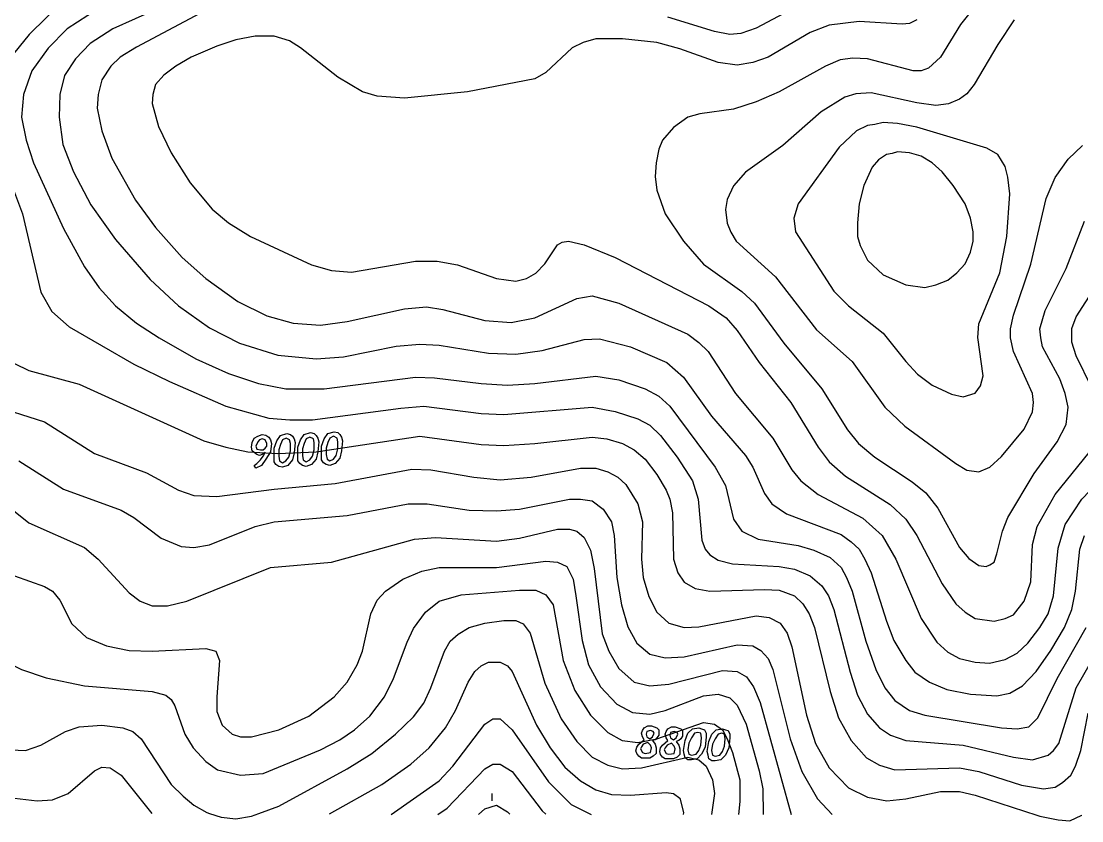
# Model space of a CAD drawing. Extents: x -4.4 to 64.9, y -5.9 to 77.3.
# Drawn here: x 19.05 to 25.18, y -0.07 to 4.55 of the extents above; entities that cross this region are included whole.
import ezdxf

# ---------------------------------------------------------------- set-up
doc = ezdxf.new("R2010")
doc.units = 0
for name, color, linetype in [('8600-8800', 7, 'CONTINUOUS'), ('8800-9000', 7, 'CONTINUOUS'), ('9000-9200', 7, 'CONTINUOUS'), ('9200-9400', 7, 'CONTINUOUS'), ('Elevations', 7, 'CONTINUOUS'), ('topo', 7, 'CONTINUOUS')]:
    doc.layers.add(name, color=color, linetype=linetype)

msp = doc.modelspace()

# ---------------------------------------------------------------- linework, layer by layer
at = {"layer": '8600-8800', "color": 2}
for points in [[(20.422699, -0.031506), (20.536954, 0.01038), (20.932394, 0.22655), (21.074793, 0.31618), (21.211874, 0.4269), (21.317324, 0.527079), (21.375323, 0.606171), (21.417503, 0.695791), (21.496595, 0.90669), (21.528223, 0.96469), (21.575673, 1.006869), (21.638943, 1.043781), (21.728573, 1.070134), (21.839304, 1.085956), (21.907844, 1.085956), (21.950024, 1.064869), (21.992204, 1.012137), (22.076553, 0.722157), (22.171465, 0.516528), (22.261095, 0.384718), (22.350723, 0.295087), (22.440353, 0.247637), (22.524713, 0.22655), (22.635433, 0.231815), (22.904334, 0.295085), (22.967644, 0.279263), (23.009823, 0.242364), (23.046733, 0.163272), (23.057263, 0.084183), (23.039986, -0.036846)], [(20.831064, -0.033946), (21.132562, 0.137028), (21.301282, 0.253027), (21.406732, 0.347927), (21.501632, 0.463918), (21.559632, 0.564097), (21.63345, 0.727546), (21.670352, 0.790816), (21.707261, 0.822447), (21.749441, 0.843534), (21.817981, 0.843534), (21.860161, 0.822447), (21.886514, 0.790816), (22.028873, 0.479737), (22.107965, 0.347927), (22.192314, 0.237207), (22.281955, 0.158126), (22.371582, 0.105397), (22.461213, 0.079045), (22.571933, 0.073779), (22.777564, 0.089601), (22.819744, 0.084336), (22.856693, 0.057984), (22.877754, -0.026376), (22.877225, -0.036721)], [(21.186847, -0.036544), (21.46476, 0.15747), (21.543841, 0.241832), (21.72838, 0.48436), (21.775831, 0.516001), (21.81801, 0.516001), (21.886551, 0.452731), (22.09745, 0.152202), (22.22926, 0.020392), (22.343375, -0.036674)], [(18.986813, 0.33728), (19.071215, 0.332015), (19.160853, 0.363654), (19.303204, 0.442743), (19.382293, 0.469096), (19.514103, 0.479626), (19.635373, 0.463804), (19.693364, 0.442717), (19.740814, 0.400537), (19.914804, 0.136917), (19.983353, 0.068369), (20.046622, 0.015648), (20.120433, -0.026532), (20.136996, -0.031692)], [(21.458069, -0.036917), (21.5122, -0.000061), (21.72837, 0.226658), (21.77582, 0.253011), (21.818, 0.253011), (21.88654, 0.210831), (22.060541, -0.01588), (22.082422, -0.036465)], [(19.00768, 0.057947), (19.139491, 0.042125), (19.229121, 0.04739), (19.318801, 0.084299), (19.471701, 0.216109), (19.513881, 0.237197), (19.561332, 0.231931), (19.624601, 0.189751), (19.803685, -0.031752)]]:
    msp.add_lwpolyline(points, dxfattribs=at)
at = {"layer": '8600-8800', "color": 4}
msp.add_lwpolyline([(21.770544, 0.083114), (21.770544, 0.040934)], dxfattribs=at)
at = {"layer": '8800-9000', "color": 2}
for points in [[(18.865374, 2.335628), (19.181766, 2.23546), (19.471754, 2.050918), (19.772284, 1.940198), (19.956825, 1.840019), (20.046445, 1.80839), (20.178263, 1.803099), (20.510424, 1.845289), (20.863685, 1.876917), (21.306613, 1.961277), (21.417333, 1.956012), (21.665134, 1.913832), (21.818034, 1.89801), (21.997305, 1.913832), (22.282016, 1.96655), (22.371643, 1.96655), (22.440183, 1.945463), (22.498185, 1.913835), (22.545633, 1.871652), (22.614173, 1.760935), (22.640526, 1.655485), (22.635261, 1.439312), (22.645818, 1.333863), (22.677456, 1.223143), (22.724907, 1.133515), (22.793447, 1.070235), (22.883077, 1.043882), (22.967477, 1.049147), (23.299648, 1.112417), (23.373456, 1.101887), (23.436726, 1.070248), (23.478906, 1.012246), (23.505258, 0.933167), (23.589618, 0.537726), (23.64235, 0.374288), (23.721439, 0.231926), (23.832159, 0.115938), (23.942879, 0.063207), (24.053599, 0.042119), (24.16432, 0.05265), (24.36467, 0.094827), (24.475398, 0.094827), (24.565028, 0.07374), (24.921832, -0.041836)], [(19.034096, 2.008706), (19.292486, 1.845257), (19.624646, 1.723996), (19.698465, 1.681816), (19.856636, 1.560547), (19.972637, 1.513097), (20.046445, 1.507832), (20.136075, 1.523654), (20.399706, 1.629095), (20.510426, 1.655474), (20.932217, 1.692373), (21.285515, 1.760913), (21.396236, 1.760913), (21.638766, 1.724012), (21.796947, 1.718747), (21.928757, 1.729277), (22.218735, 1.787277), (22.282008, 1.787277), (22.350545, 1.776746), (22.413826, 1.729285), (22.461276, 1.655477), (22.477098, 1.576385), (22.49292, 1.333855), (22.519299, 1.175684), (22.556201, 1.049145), (22.608929, 0.954236), (22.68274, 0.890977), (22.77237, 0.869889), (22.883091, 0.875155), (23.188941, 0.943695), (23.278571, 0.93843), (23.326019, 0.912051), (23.368199, 0.8646), (23.394551, 0.801331), (23.494733, 0.40063), (23.563274, 0.21082), (23.652912, 0.05265), (23.738039, -0.037491)], [(18.78647, 1.892708), (19.092321, 1.650177), (19.41394, 1.507829), (19.493019, 1.439289), (19.67229, 1.244198), (19.73556, 1.196748), (19.8041, 1.170395), (19.89373, 1.170395), (20.00445, 1.196748), (20.489519, 1.391828), (20.84277, 1.423469), (21.32261, 1.555277), (21.443879, 1.565807), (21.79713, 1.54472), (21.92894, 1.560542), (22.15038, 1.613273), (22.218928, 1.613273), (22.261111, 1.602716), (22.303291, 1.565807), (22.340189, 1.491996), (22.361277, 1.386547), (22.408717, 1.006928), (22.445626, 0.906756), (22.503625, 0.806577), (22.593255, 0.727488), (22.682886, 0.706401), (22.793606, 0.716958), (23.104727, 0.796039), (23.189087, 0.790774), (23.241815, 0.759143), (23.283987, 0.701143), (23.320907, 0.611513), (23.500969, -0.036737)], [(19.007725, 1.344351), (19.181758, 1.281081), (19.229166, 1.254728), (19.271385, 1.202), (19.339936, 1.064919), (19.424285, 0.98583), (19.540287, 0.938379), (19.672097, 0.912027), (19.803907, 0.906762), (20.114985, 0.922584), (20.172977, 0.906762), (20.194064, 0.854033), (20.178242, 0.643131), (20.178242, 0.558771), (20.209873, 0.479692), (20.267872, 0.426961), (20.315323, 0.411165), (20.378592, 0.411165), (20.536763, 0.453335), (20.710753, 0.532424), (20.858383, 0.643144), (20.932204, 0.727507), (20.990193, 0.827686), (21.021874, 0.906775), (21.069282, 1.122945), (21.106234, 1.202026), (21.153684, 1.254755), (21.253863, 1.323295), (21.364583, 1.370746), (21.464763, 1.391833), (21.796923, 1.391833), (22.081644, 1.428742), (22.150184, 1.423477), (22.202902, 1.397098), (22.239812, 1.323287), (22.255634, 1.228376), (22.292533, 0.970026), (22.329442, 0.827678), (22.397982, 0.701138), (22.492894, 0.600956), (22.582524, 0.553509), (22.682693, 0.542978), (22.772333, 0.564065), (22.993824, 0.648425), (23.078173, 0.658982), (23.146724, 0.637895), (23.188893, 0.595712), (23.241622, 0.484995), (23.315433, 0.216104), (23.33652, 0.110644), (23.340119, -0.03674)]]:
    msp.add_lwpolyline(points, dxfattribs=at)
at = {"layer": '9000-9200', "color": 2}
for points in [[(19.292687, 4.67133), (19.092339, 4.47625), (18.944659, 4.291709)], [(19.492805, 4.623888), (19.313544, 4.507897), (19.202824, 4.397177), (19.107883, 4.265356), (19.060425, 4.128275), (19.049895, 3.996468), (19.0763, 3.864658), (19.11844, 3.732848), (19.29247, 3.353226), (19.413742, 3.131778), (19.498101, 3.010517), (19.59301, 2.905067), (19.714271, 2.804888), (19.846081, 2.720528), (20.056981, 2.599267), (20.24679, 2.514907), (20.42078, 2.456908), (20.578951, 2.425277), (20.800402, 2.425277), (21.327679, 2.493817), (21.4384, 2.488552), (21.707301, 2.456913), (21.860201, 2.446383), (22.018371, 2.456913), (22.37163, 2.499093), (22.50344, 2.478006), (22.65634, 2.425277), (22.735429, 2.383097), (22.798702, 2.325098), (23.06237, 1.971847), (23.120361, 1.866398), (23.167811, 1.671318), (23.21527, 1.602777), (23.310171, 1.555327), (23.54216, 1.518418), (23.63179, 1.492065), (23.726701, 1.449885), (23.789961, 1.391886), (23.8216, 1.333884), (23.85323, 1.254795), (23.93232, 0.964814), (23.990311, 0.801376), (24.04304, 0.695926), (24.101042, 0.622104), (24.185402, 0.564105), (24.275032, 0.537753), (24.717921, 0.463942), (24.80759, 0.458677), (24.876131, 0.469207), (24.92886, 0.521928), (25.03958, 0.748647), (25.208302, 1.043908)], [(19.835503, 4.623938), (19.577154, 4.507937), (19.445344, 4.423577), (19.360984, 4.333947), (19.297714, 4.239046), (19.271361, 4.128326), (19.26607, 3.996508), (19.287157, 3.838337), (19.350427, 3.680167), (19.450598, 3.490357), (19.592957, 3.290007), (19.793308, 3.057967), (19.956757, 2.905067), (20.136017, 2.778527), (20.310007, 2.688897), (20.531458, 2.620397), (20.752899, 2.599309), (20.911109, 2.60984), (21.216917, 2.673059), (21.353997, 2.683616), (21.464718, 2.678351), (21.749438, 2.630943), (21.907606, 2.625678), (22.060506, 2.646738), (22.303037, 2.710048), (22.392667, 2.715313), (22.571938, 2.667813), (22.782827, 2.578222), (22.877738, 2.493862), (23.041227, 2.267101), (23.236307, 2.040393), (23.278487, 1.971892), (23.347027, 1.818952), (23.389207, 1.760953), (23.473567, 1.702951), (23.789918, 1.581693), (23.847907, 1.539513), (23.895368, 1.497322), (23.926999, 1.439331), (23.963908, 1.360242), (24.053539, 1.080802), (24.095718, 0.970082), (24.164259, 0.854091), (24.216988, 0.785553), (24.301347, 0.727551), (24.401519, 0.685372), (24.538597, 0.659019), (24.691507, 0.648462), (24.765358, 0.664284), (24.839129, 0.706464), (24.918268, 0.790824), (25.002628, 0.912085), (25.081707, 1.043906), (25.123887, 1.149356), (25.144974, 1.254805), (25.171326, 1.497325), (25.197679, 1.576414)], [(20.141338, 4.62919), (19.714269, 4.402479), (19.619357, 4.34448), (19.566639, 4.291759), (19.513908, 4.21267), (19.49282, 4.12831), (19.487555, 4.049221), (19.513908, 3.917418), (19.57191, 3.75924), (19.708998, 3.51671), (19.824989, 3.358528), (19.977889, 3.184538), (20.114977, 3.06328), (20.299508, 2.93142), (20.468228, 2.84711), (20.621128, 2.80488), (20.779299, 2.794349), (20.932199, 2.815437), (21.26441, 2.889298), (21.390949, 2.899802), (21.485847, 2.884033), (21.728388, 2.820773), (21.881288, 2.810164), (22.018369, 2.836569), (22.26091, 2.947289), (22.350537, 2.963111), (22.503437, 2.920892), (22.904138, 2.741674), (22.967458, 2.694173), (23.020179, 2.641452), (23.178358, 2.398914), (23.39452, 2.140564), (23.505248, 1.956033), (23.557969, 1.892763), (23.658148, 1.813674), (23.916498, 1.676593), (24.027218, 1.576412), (24.10631, 1.439334), (24.253929, 1.096624), (24.343569, 0.959543), (24.406839, 0.901544), (24.47538, 0.864632), (24.565007, 0.843545), (24.64937, 0.83828), (24.738997, 0.859367), (24.807577, 0.896279), (24.870858, 0.954278), (24.939398, 1.043908), (24.986848, 1.122998), (25.018487, 1.228437), (25.04484, 1.502609), (25.08702, 1.639697), (25.18192, 1.787319), (25.366459, 1.977128)], [(23.521062, 4.629182), (23.299611, 4.513191), (23.209981, 4.481552), (23.146711, 4.476287), (23.057081, 4.492109), (22.78814, 4.576469)], [(18.902469, 3.838279), (19.055372, 3.43757), (19.160861, 2.984138), (19.224131, 2.873381), (19.32431, 2.78374), (19.69865, 2.56757), (19.904279, 2.467399), (20.231169, 2.32509), (20.478981, 2.256499), (20.600239, 2.245969), (20.73206, 2.245969), (21.243531, 2.314509), (21.375341, 2.325092), (21.707499, 2.282862), (21.839309, 2.277597), (22.350741, 2.319777), (22.482551, 2.293424), (22.614361, 2.251245), (22.682899, 2.214335), (22.746179, 2.156336), (22.84112, 2.029804), (22.930761, 1.892716), (22.962389, 1.787274), (22.983476, 1.550006), (23.004564, 1.497285), (23.030916, 1.465646), (23.078366, 1.434015), (23.162726, 1.412928), (23.431627, 1.397106), (23.521258, 1.381284), (23.610888, 1.344375), (23.679426, 1.286375), (23.716338, 1.228373), (23.747966, 1.149295), (23.842877, 0.785495), (23.885057, 0.653685), (23.943056, 0.542965), (24.011597, 0.463876), (24.074856, 0.421693), (24.164497, 0.390054), (24.496657, 0.363702), (24.786686, 0.295161), (24.897406, 0.279339), (24.987036, 0.305692), (25.018678, 0.332071), (25.050317, 0.37424), (25.150488, 0.69587), (25.350836, 1.04385)]]:
    msp.add_lwpolyline(points, dxfattribs=at)
at = {"layer": '9200-9400', "color": 2}
for points in [[(24.565026, 4.63972), (24.480655, 4.534271), (24.364675, 4.344461), (24.296127, 4.281191), (24.253947, 4.265369), (24.206497, 4.265369), (23.942877, 4.33391), (23.858517, 4.339175), (23.784695, 4.328644), (23.700336, 4.291743), (23.431448, 4.144113), (23.299587, 4.086114), (23.167777, 4.043934), (22.972697, 4.017555), (22.904157, 3.996468), (22.819797, 3.938469), (22.756527, 3.864647), (22.73544, 3.811929), (22.719618, 3.732837), (22.714353, 3.653758), (22.72491, 3.574667), (22.77236, 3.437589), (22.87781, 3.279407), (22.9938, 3.147597), (23.215249, 2.989427), (23.289099, 2.920879), (23.457819, 2.688897), (23.67927, 2.425277), (23.826899, 2.188009), (23.890158, 2.108928), (23.98507, 2.029839), (24.20124, 1.887487), (24.280321, 1.824167), (24.348869, 1.734587), (24.475409, 1.507869), (24.52813, 1.444549), (24.586129, 1.402377), (24.628309, 1.397138), (24.649396, 1.407642), (24.675749, 1.423464), (24.691571, 1.470951), (24.723202, 1.602761), (24.75484, 1.681814), (24.907741, 1.934882), (25.039551, 2.119464), (25.092322, 2.219643), (25.102852, 2.319811), (25.087004, 2.398903), (25.055375, 2.483263), (24.955194, 2.667802), (24.944637, 2.720523), (24.939371, 2.773252), (24.971002, 2.878693), (25.092322, 3.121232), (25.197772, 3.395403)], [(24.791758, 4.560279), (24.696857, 4.417917), (24.559779, 4.185939), (24.517599, 4.133207), (24.475417, 4.101579), (24.412147, 4.0752), (24.338339, 4.06467), (24.227568, 4.080492), (23.963948, 4.13848), (23.874307, 4.133215), (23.811048, 4.112128), (23.673957, 4.027768), (23.452519, 3.832678), (23.236349, 3.679778), (23.167809, 3.600699), (23.130897, 3.521607), (23.12034, 3.463608), (23.130897, 3.384518), (23.151984, 3.331798), (23.183615, 3.279069), (23.410336, 3.073448), (23.647596, 2.767648), (23.853225, 2.583109), (24.043024, 2.319489), (24.159025, 2.208768), (24.454324, 1.992598), (24.517597, 1.955689), (24.586134, 1.945159), (24.649404, 1.971511), (24.717944, 2.034781), (24.849754, 2.192952), (24.897205, 2.293131), (24.902497, 2.345852), (24.897205, 2.39858), (24.786485, 2.641111), (24.770663, 2.7202), (24.770663, 2.772921), (24.786485, 2.85201), (24.886666, 3.147272), (24.976294, 3.52688), (25.029026, 3.648152), (25.102836, 3.753602), (25.187196, 3.83268)]]:
    msp.add_lwpolyline(points, dxfattribs=at)
for points in [[(23.985033, 3.955315), (23.942863, 3.950049), (23.879583, 3.918419), (23.779412, 3.823518), (23.542152, 3.496617), (23.515773, 3.412257), (23.52633, 3.333179), (23.74777, 2.990469), (23.83213, 2.906109), (24.03248, 2.747928), (24.164301, 2.584487), (24.232839, 2.510679), (24.317201, 2.447409), (24.427919, 2.394678), (24.496459, 2.378856), (24.564999, 2.399943), (24.596641, 2.442134), (24.612436, 2.500122), (24.580805, 2.721563), (24.586071, 2.800652), (24.707342, 3.095914), (24.749522, 3.306813), (24.765318, 3.554614), (24.754814, 3.649523), (24.738939, 3.712792), (24.696759, 3.781333), (24.633489, 3.818231), (24.22751, 3.939503), (24.11679, 3.96059), (24.03243, 3.965856), (23.98498, 3.955325), (23.985033, 3.955315)], [(24.08518, 3.786585), (24.053549, 3.781319), (24.006099, 3.749681), (23.969189, 3.707501), (23.921739, 3.602051), (23.89536, 3.496601), (23.88483, 3.385881), (23.88483, 3.3068), (23.900652, 3.254071), (23.942832, 3.169711), (24.032462, 3.085351), (24.164272, 3.02735), (24.274992, 3.011527), (24.338262, 3.02735), (24.406802, 3.053728), (24.459531, 3.095908), (24.506981, 3.148629), (24.538612, 3.217167), (24.554434, 3.280439), (24.554434, 3.333168), (24.538612, 3.412247), (24.506981, 3.496609), (24.438441, 3.602059), (24.375171, 3.681148), (24.317172, 3.733869), (24.253902, 3.770778), (24.185362, 3.791866), (24.116822, 3.797131), (24.085183, 3.7866), (24.08518, 3.786585)]]:
    msp.add_lwpolyline(points, close=True, dxfattribs=at)
at = {"layer": 'Elevations', "color": 1}
for points in [[(20.478777, 2.14582), (20.489334, 2.129945), (20.494599, 2.108778), (20.489334, 2.061312), (20.462981, 2.019137), (20.436602, 1.982228), (20.404975, 1.966353), (20.394418, 1.982228), (20.41024, 1.992811), (20.431327, 2.013978), (20.447149, 2.035145), (20.45768, 2.056311), (20.441858, 2.045728), (20.426035, 2.040436), (20.410213, 2.045728), (20.394391, 2.056311), (20.383861, 2.066895), (20.378596, 2.088061), (20.383861, 2.11452), (20.394391, 2.140978), (20.415479, 2.151561), (20.441831, 2.162145), (20.462918, 2.156853)], [(20.615868, 2.151111), (20.626398, 2.135236), (20.631664, 2.11407), (20.626398, 2.056073), (20.615868, 2.013872), (20.589489, 1.982228), (20.557861, 1.971645), (20.536774, 1.976936), (20.520952, 1.98752), (20.510421, 2.003395), (20.510421, 2.024561), (20.510421, 2.082584), (20.526243, 2.124759), (20.547331, 2.156377), (20.58423, 2.16696), (20.605317, 2.161668)], [(20.752949, 2.156377), (20.76348, 2.140502), (20.768771, 2.119335), (20.76348, 2.061338), (20.752949, 2.019137), (20.726597, 1.98752), (20.694956, 1.976936), (20.673868, 1.982228), (20.658046, 1.992811), (20.647516, 2.008686), (20.647516, 2.029853), (20.647516, 2.08785), (20.663338, 2.130024), (20.684425, 2.161668), (20.721335, 2.172252), (20.742422, 2.16696)], [(20.890027, 2.161642), (20.900584, 2.145767), (20.905849, 2.1246), (20.900584, 2.066604), (20.890027, 2.024429), (20.863675, 1.992785), (20.832044, 1.982201), (20.810956, 1.987493), (20.795134, 1.998076), (20.784577, 2.013951), (20.784577, 2.035118), (20.784577, 2.093115), (20.800399, 2.135316), (20.821487, 2.166934), (20.858397, 2.177517), (20.879484, 2.172225)], [(20.816219, 2.01927), (20.832041, 2.008686), (20.853128, 2.01927), (20.86895, 2.040436), (20.879481, 2.077346), (20.879481, 2.119547), (20.874216, 2.140713), (20.853128, 2.151297), (20.832041, 2.140713), (20.821511, 2.114255), (20.810954, 2.082611), (20.810954, 2.045701)], [(20.410239, 2.077293), (20.431326, 2.072001), (20.447148, 2.072001), (20.457679, 2.082584), (20.468236, 2.093168), (20.468236, 2.109043), (20.457679, 2.130209), (20.441857, 2.135501), (20.426035, 2.130209), (20.415478, 2.119626), (20.404947, 2.093168)], [(20.542047, 2.008739), (20.557869, 1.998156), (20.578956, 2.008739), (20.594779, 2.029906), (20.605335, 2.066815), (20.605335, 2.10899), (20.60007, 2.130156), (20.578983, 2.14074), (20.557896, 2.130156), (20.547365, 2.103698), (20.536808, 2.07208), (20.536808, 2.035171)], [(20.679138, 2.014004), (20.69496, 2.003421), (20.716047, 2.014004), (20.731869, 2.035171), (20.7424, 2.07208), (20.7424, 2.114281), (20.737135, 2.135448), (20.716047, 2.146031), (20.69496, 2.135448), (20.68443, 2.10899), (20.673873, 2.077346), (20.673873, 2.040436)], [(22.735437, 0.45336), (22.735437, 0.437485), (22.735437, 0.42161), (22.72488, 0.405735), (22.714323, 0.395151), (22.698501, 0.38986), (22.714323, 0.368693), (22.719589, 0.347526), (22.719589, 0.315882), (22.703766, 0.300007), (22.682679, 0.289424), (22.6563, 0.289424), (22.635213, 0.289424), (22.619391, 0.300007), (22.608834, 0.315882), (22.603569, 0.331757), (22.608834, 0.352924), (22.619391, 0.368799), (22.651019, 0.395257), (22.640488, 0.411132), (22.635223, 0.432299), (22.640488, 0.448174), (22.651019, 0.464049), (22.672106, 0.474632), (22.693193, 0.474632), (22.724834, 0.464049)], [(22.666889, 0.411185), (22.682711, 0.400602), (22.698533, 0.411185), (22.709064, 0.432352), (22.703798, 0.442935), (22.687976, 0.448227), (22.666889, 0.442935), (22.661624, 0.42706)], [(22.872518, 0.448094), (22.872518, 0.432219), (22.872518, 0.416344), (22.861961, 0.400469), (22.851431, 0.389886), (22.835609, 0.384594), (22.851431, 0.363428), (22.856696, 0.342261), (22.856696, 0.310617), (22.840874, 0.294742), (22.819787, 0.284159), (22.793434, 0.284159), (22.772347, 0.284159), (22.756525, 0.294742), (22.745994, 0.310617), (22.740729, 0.326492), (22.745994, 0.347659), (22.756525, 0.363534), (22.788166, 0.389992), (22.777609, 0.405867), (22.772344, 0.427034), (22.777609, 0.442909), (22.788166, 0.458784), (22.809253, 0.469367), (22.83034, 0.469367), (22.861971, 0.458784)], [(22.803978, 0.405893), (22.8198, 0.39531), (22.835622, 0.405893), (22.846179, 0.42706), (22.840914, 0.437643), (22.825092, 0.442935), (22.804004, 0.437643), (22.798739, 0.421768)], [(22.999058, 0.45336), (23.009589, 0.432193), (23.009589, 0.411026), (23.004323, 0.35303), (22.983236, 0.310855), (22.956884, 0.284397), (22.925256, 0.279105), (22.904168, 0.279105), (22.888346, 0.289688), (22.883081, 0.310855), (22.877816, 0.332022), (22.888346, 0.390018), (22.904168, 0.432193), (22.930521, 0.458651), (22.96743, 0.463943), (22.983252, 0.458651)], [(22.909427, 0.311014), (22.925249, 0.305722), (22.951628, 0.311014), (22.96745, 0.33218), (22.978007, 0.363798), (22.983272, 0.405973), (22.978007, 0.432431), (22.962185, 0.437723), (22.941098, 0.432431), (22.925276, 0.405973), (22.909454, 0.374355), (22.904188, 0.337446)], [(23.136138, 0.448094), (23.146695, 0.426928), (23.146695, 0.405761), (23.14143, 0.347764), (23.120342, 0.30559), (23.09399, 0.279131), (23.062359, 0.27384), (23.041271, 0.27384), (23.025449, 0.284423), (23.020184, 0.30559), (23.014919, 0.326756), (23.025449, 0.384753), (23.041271, 0.426928), (23.067624, 0.453386), (23.104534, 0.458678), (23.120356, 0.453386)], [(23.046508, 0.305722), (23.06233, 0.30043), (23.088683, 0.305722), (23.104505, 0.326889), (23.115035, 0.358533), (23.1203, 0.400708), (23.115035, 0.427166), (23.099213, 0.432458), (23.078126, 0.427166), (23.062304, 0.400708), (23.046482, 0.36909), (23.041216, 0.332154)], [(22.640529, 0.321544), (22.656351, 0.316253), (22.687982, 0.321544), (22.693247, 0.348003), (22.687982, 0.363878), (22.67216, 0.379753), (22.645807, 0.369169), (22.635277, 0.353294), (22.630012, 0.342711)], [(22.777607, 0.316279), (22.793429, 0.310987), (22.825068, 0.316279), (22.830333, 0.342737), (22.825068, 0.358612), (22.809246, 0.374487), (22.782894, 0.363904), (22.772337, 0.348029), (22.767071, 0.337446)]]:
    msp.add_lwpolyline(points, close=True, dxfattribs=at)
at = {"layer": 'topo', "color": 2}
for points in [[(24.227584, 4.561002), (24.185404, 4.539914), (24.143235, 4.534649), (23.895424, 4.550471), (23.721434, 4.529384), (23.610713, 4.487204), (23.368175, 4.344855), (23.278545, 4.313214), (23.188915, 4.297392), (23.078194, 4.313214), (22.856754, 4.392306), (22.724894, 4.429215), (22.524543, 4.450302), (22.371643, 4.450302), (22.297824, 4.429215), (22.234555, 4.397574), (22.081655, 4.255215), (22.018385, 4.218316), (21.628225, 4.144494), (21.264425, 4.107585), (21.106255, 4.118142), (21.021895, 4.144494), (20.879494, 4.228854), (20.663324, 4.397574), (20.600054, 4.439754), (20.510424, 4.466106), (20.399704, 4.466106), (20.288975, 4.445019), (20.178255, 4.408109), (20.030623, 4.34485), (19.940995, 4.292119), (19.872455, 4.2394), (19.825005, 4.186669), (19.809183, 4.12868), (19.803917, 4.075949), (19.840827, 3.944139), (19.914638, 3.791239), (20.025366, 3.617249), (20.151897, 3.464349), (20.246806, 3.385259), (20.373346, 3.30617), (20.726596, 3.142729), (20.842587, 3.11109), (20.958588, 3.10056), (21.327698, 3.163779), (21.454237, 3.163779), (21.570236, 3.142745), (21.796947, 3.063656), (21.907667, 3.047807), (21.970937, 3.063656), (22.023666, 3.095287), (22.076387, 3.148015), (22.150208, 3.258736), (22.176561, 3.274558), (22.213473, 3.279823), (22.303103, 3.258736), (22.482361, 3.184914), (23.025471, 2.905435), (23.125642, 2.836934), (23.188912, 2.763126), (23.315452, 2.578584), (23.499991, 2.346595), (23.658161, 2.088245), (23.721431, 2.003846), (23.816332, 1.919486), (24.074681, 1.756045), (24.164322, 1.671685), (24.227592, 1.576774), (24.375222, 1.297334), (24.454303, 1.181346), (24.507032, 1.133896), (24.565031, 1.096987), (24.675791, 1.081164), (24.73901, 1.096987), (24.786511, 1.118074), (24.849781, 1.197155), (24.886693, 1.307886), (24.897223, 1.524056), (24.923576, 1.629505), (25.029026, 1.814044), (25.224105, 2.056575)], [(25.239925, 2.430915), (25.150295, 2.615494), (25.123942, 2.694535), (25.123942, 2.773625), (25.150295, 2.842205), (25.261015, 3.016205)], [(19.007712, 2.572869), (19.092114, 2.53069), (19.382092, 2.45164), (20.104423, 2.12471), (20.230963, 2.087801), (20.357503, 2.061448), (20.531493, 2.050891), (20.752933, 2.061448), (21.354034, 2.151079), (21.707293, 2.103628), (21.839103, 2.098363), (22.018364, 2.108893), (22.350532, 2.145803), (22.434894, 2.135272), (22.524522, 2.108893), (22.593062, 2.071992), (22.656332, 2.019263), (22.724872, 1.929633), (22.777604, 1.840003), (22.798691, 1.787282), (22.814513, 1.708193), (22.819779, 1.439294), (22.846184, 1.360202), (22.883043, 1.307484), (22.946363, 1.270574), (23.030723, 1.254752), (23.347064, 1.265283), (23.431424, 1.260018), (23.521054, 1.228387), (23.568512, 1.180928), (23.605414, 1.122937), (23.637053, 1.043848), (23.726683, 0.674778), (23.774133, 0.521878), (23.847944, 0.390068), (23.937582, 0.289888), (24.011393, 0.247706), (24.101023, 0.221353), (24.475374, 0.231884), (24.586092, 0.210796), (24.833893, 0.131707), (24.960483, 0.11062), (25.029023, 0.12115), (25.071203, 0.147529), (25.118653, 0.189699), (25.145006, 0.24243), (25.176645, 0.33206), (25.218824, 0.54823)], [(18.918077, 0.864584), (19.049889, 0.801315), (19.192288, 0.753864), (19.413728, 0.706414), (19.803899, 0.674775), (19.882978, 0.653688), (19.914619, 0.627335), (19.935706, 0.590436), (19.993695, 0.426985), (20.041156, 0.347896), (20.114964, 0.268804), (20.183505, 0.221356), (20.315325, 0.189714), (20.447135, 0.200271), (20.779296, 0.337349), (20.890016, 0.395351), (20.974376, 0.453351), (21.064006, 0.53244), (21.148416, 0.64316), (21.201134, 0.74861), (21.280226, 0.959501), (21.317125, 1.03859), (21.385676, 1.133502), (21.464755, 1.196761), (21.591294, 1.23367), (21.928736, 1.260023), (22.023634, 1.260023), (22.081636, 1.23367), (22.123816, 1.175671), (22.181815, 0.854051), (22.250355, 0.680061), (22.339986, 0.53771), (22.440165, 0.437531), (22.524514, 0.390081), (22.614155, 0.379524), (22.724875, 0.400611), (22.993816, 0.495512), (23.057086, 0.484981), (23.104536, 0.453343), (23.130889, 0.400622), (23.16253, 0.321532), (23.20471, 0.163351), (23.20471, 0.036822), (23.195953, -0.036663)], [(21.692595, -0.036713), (21.72838, -0.005265), (21.796921, 0.015822), (21.86019, -0.021076), (21.873208, -0.036475)], [(20.136991, -0.031702), (20.204793, -0.052895), (20.289153, -0.063452), (20.378783, -0.04763), (20.422699, -0.031517)], [(24.921832, -0.041836), (24.939401, -0.047524), (25.04485, -0.068612), (25.113401, -0.073877), (25.181941, -0.042235), (25.182206, -0.041706)]]:
    msp.add_lwpolyline(points, dxfattribs=at)

doc.saveas('drawing.dxf')
